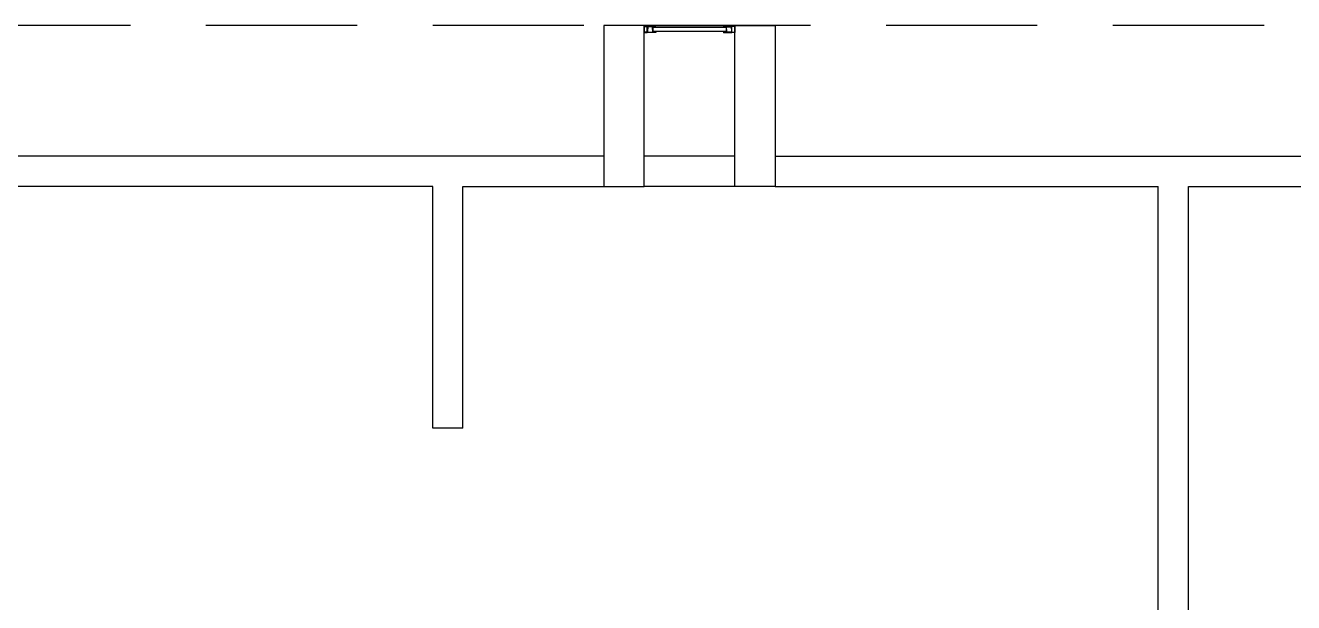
# Model space of a CAD drawing. Header units: millimetres. Extents: x 2128 to 2646, y 1972 to 2207.
# Drawn here: x 2289.74 to 2296.03, y 2133.77 to 2136.64 of the extents above; entities that cross this region are included whole.
import ezdxf

# ---------------------------------------------------------------- set-up
doc = ezdxf.new("R2010")
doc.units = ezdxf.units.MM
doc.linetypes.add('DASHED2', pattern=[0.375, 0.25, -0.125])
doc.linetypes.add('HIDDEN', pattern=[0.375, 0.25, -0.125])
for name, color, linetype in [('AR-ALV', 2, 'Continuous'), ('AR-ESQ', 1, 'Continuous'), ('AR-ESTC', 3, 'Continuous'), ('AR-PROJ', 1, 'HIDDEN'), ('DT-ESQ-BAGUETE-C', 1, 'Continuous'), ('DT-ESQ-PERFIL CADEIRA-C', 2, 'Continuous'), ('DT-ESQ-PERFIL CADEIRA-V', 2, 'Continuous'), ('DT-ESQ-VENEZIANA-C', 1, 'Continuous'), ('DT-ESQ-VENEZIANA-V', 1, 'Continuous')]:
    doc.layers.add(name, color=color, linetype=linetype)

# ---------------------------------------------------------------- blocks, each defined once
blk = doc.blocks.new('EF01-P')
at = {"layer": 'DT-ESQ-BAGUETE-C', "ltscale": 0.1}
for points in [[(0.0015, 0.035), (0.015, 0.035), (0.015, 0.0335), (0.0015, 0.0335), (0.0015, 0.005), (0.015, 0.005), (0.015, 0.0035), (0.0015, 0.0035, -0.414214), (0, 0.005), (0, 0.0335, -0.414214)], [(0.4485, 0.035), (0.435, 0.035), (0.435, 0.0335), (0.4485, 0.0335), (0.4485, 0.005), (0.435, 0.005), (0.435, 0.0035), (0.4485, 0.0035, 0.414214), (0.45, 0.005), (0.45, 0.0335, 0.414214)]]:
    blk.add_lwpolyline(points, format="xyb", close=True, dxfattribs=at)
at = {"layer": 'DT-ESQ-PERFIL CADEIRA-C', "ltscale": 0.1}
for points in [[(0.01, 0.0015), (0.01, 0.003), (0.0015, 0.003, 1), (0.0015, 0), (0.015, 0, 0.414214), (0.0165, 0.0015), (0.0165, 0.0335), (0.043, 0.0335)], [(0.043, 0.0065), (0.018, 0.0065), (0.018, 0.0165), (0.0165, 0.0165), (0.0165, 0.0065, 0.414214), (0.018, 0.005), (0.043, 0.005), (0.0565, 0.005, 1), (0.0565, 0.008), (0.043, 0.008), (0.043, 0.02), (0.043, 0.032), (0.0565, 0.032, 1), (0.0565, 0.035), (0.043, 0.035), (0.0165, 0.035, 0.414214), (0.015, 0.0335), (0.015, 0.0015), (0.0015, 0.0015)], [(0.0415, 0.02), (0.0415, 0.032, -0.414214), (0.043, 0.0335), (0.0565, 0.0335)], [(0.0415, 0.02), (0.0415, 0.008, 0.414214), (0.043, 0.0065), (0.0565, 0.0065)], [(0.407, 0.0065), (0.432, 0.0065), (0.432, 0.0165), (0.4335, 0.0165), (0.4335, 0.0065, -0.414214), (0.432, 0.005), (0.407, 0.005), (0.3935, 0.005, -1), (0.3935, 0.008), (0.407, 0.008), (0.407, 0.02), (0.407, 0.032), (0.3935, 0.032, -1), (0.3935, 0.035), (0.407, 0.035), (0.4335, 0.035, -0.414214), (0.435, 0.0335), (0.435, 0.0015), (0.4485, 0.0015)], [(0.4085, 0.02), (0.4085, 0.032, 0.414214), (0.407, 0.0335), (0.3935, 0.0335)], [(0.4085, 0.02), (0.4085, 0.008, -0.414214), (0.407, 0.0065), (0.3935, 0.0065)], [(0.44, 0.0015), (0.44, 0.003), (0.4485, 0.003, -1), (0.4485, 0), (0.435, 0, -0.414214), (0.4335, 0.0015), (0.4335, 0.0335), (0.407, 0.0335)]]:
    blk.add_lwpolyline(points, format="xyb", dxfattribs=at)
at = {"layer": 'DT-ESQ-PERFIL CADEIRA-V', "ltscale": 0.1}
blk.add_line((0.015, 0), (0.435, 0), dxfattribs=at)
at = {"layer": 'DT-ESQ-VENEZIANA-C', "ltscale": 0.1}
for p, q in [((0.043, 0.0105), (0.407, 0.0105)), ((0.043, 0.009), (0.407, 0.009))]:
    blk.add_line(p, q, dxfattribs=at)
at = {"layer": 'DT-ESQ-VENEZIANA-V', "ltscale": 0.1}
blk.add_line((0.043, 0.031), (0.407, 0.031), dxfattribs=at)

msp = doc.modelspace()

# ---------------------------------------------------------------- linework, layer by layer
at = {"layer": 'AR-ALV'}
for p, q in [((2292.6115, 2135.9901), (2287.4615, 2135.9901)), ((2293.2615, 2135.9901), (2292.8115, 2135.9901)), ((2293.4615, 2135.9901), (2296.6365, 2135.9901)), ((2291.7615, 2135.8401), (2287.4615, 2135.8401)), ((2291.7615, 2134.6401), (2291.7615, 2135.8401)), ((2291.9115, 2134.6401), (2291.9115, 2135.8401)), ((2291.9115, 2135.8401), (2292.6115, 2135.8401)), ((2293.2615, 2135.8401), (2292.8115, 2135.8401)), ((2293.4615, 2135.8401), (2295.3615, 2135.8401)), ((2295.3615, 2127.5151), (2295.3615, 2135.8401)), ((2295.5115, 2127.5151), (2295.5115, 2135.8401)), ((2295.5115, 2135.8401), (2296.6365, 2135.8401)), ((2291.9115, 2134.6401), (2291.7615, 2134.6401))]:
    msp.add_line(p, q, dxfattribs=at)
at = {"layer": 'AR-ESTC'}
for p, q in [((2292.8115, 2136.6401), (2292.6115, 2136.6401)), ((2292.6115, 2136.6401), (2292.6115, 2135.8401)), ((2292.8115, 2135.8401), (2292.8115, 2136.6401)), ((2293.2615, 2136.6401), (2293.4615, 2136.6401)), ((2293.2615, 2135.8401), (2293.2615, 2136.6401)), ((2293.4615, 2136.6401), (2293.4615, 2135.8401)), ((2292.6115, 2135.8401), (2292.8115, 2135.8401)), ((2293.4615, 2135.8401), (2293.2615, 2135.8401))]:
    msp.add_line(p, q, dxfattribs=at)
at = {"layer": 'AR-PROJ', "ltscale": 3}
msp.add_line((2299.2615, 2136.6401), (2262.8115, 2136.6401), dxfattribs=at)

# ---------------------------------------------------------------- block references
at = {"layer": 'AR-ESQ', "linetype": 'DASHED2', "rotation": 180}
msp.add_blockref('EF01-P', (2293.2615, 2136.6401), dxfattribs=at)

doc.saveas('drawing.dxf')
